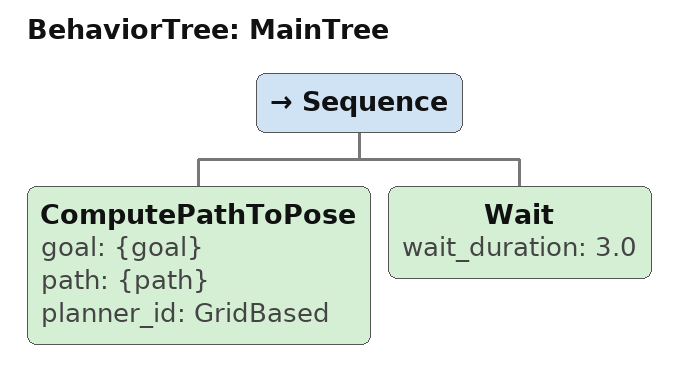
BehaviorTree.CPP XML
<root BTCPP_format="4" main_tree_to_execute="MainTree">
  <BehaviorTree ID="MainTree">
    <Sequence>
      <ComputePathToPose goal="{goal}" path="{path}" planner_id="GridBased"/>
      <Wait wait_duration="3.0"/>
    </Sequence>
  </BehaviorTree>
</root>
